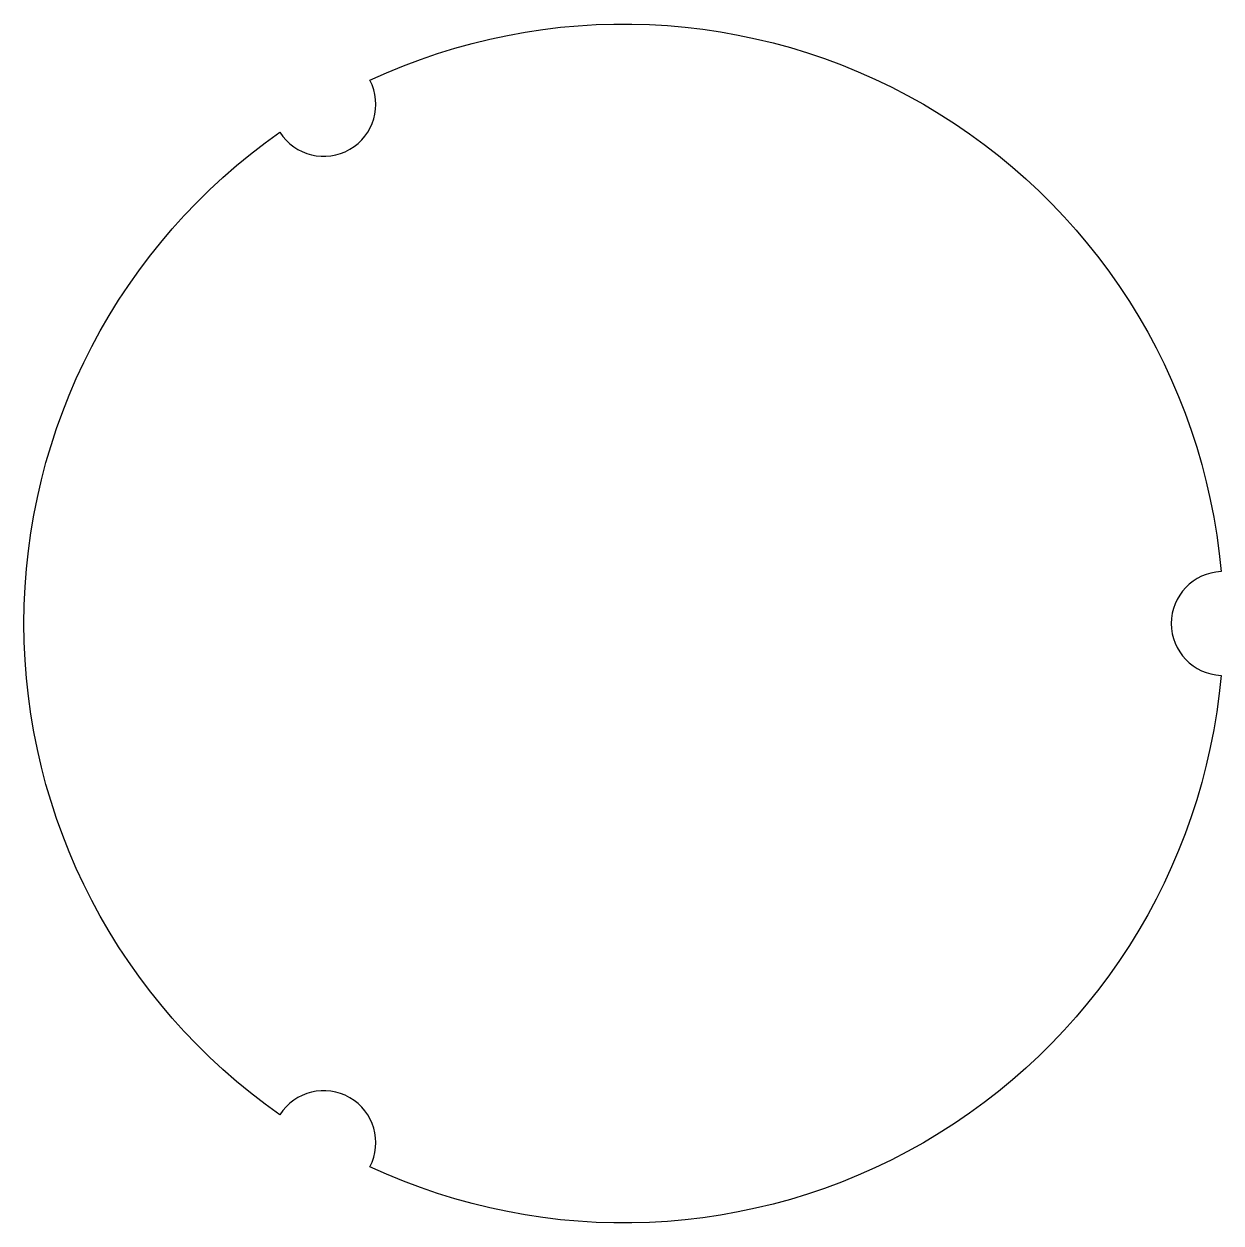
# Model space of a CAD drawing. Header units: millimetres. Extents: x -15 to 14.9, y -15 to 15.
import ezdxf

# ---------------------------------------------------------------- set-up
doc = ezdxf.new("R2010")
doc.units = ezdxf.units.MM
doc.layers.get('0').update_dxf_attribs({"linetype": 'CONTINUOUS'})

msp = doc.modelspace()

# ---------------------------------------------------------------- linework, layer by layer
msp.add_lwpolyline([(14.944, 1.299, 0.957566), (14.944, -1.299, -0.520931), (-6.347, -13.591, 0.957566), (-8.597, -12.292, -0.520931), (-8.597, 12.292, 0.957566), (-6.347, 13.591, -0.520931)], format="xyb", close=True)

doc.saveas('drawing.dxf')
